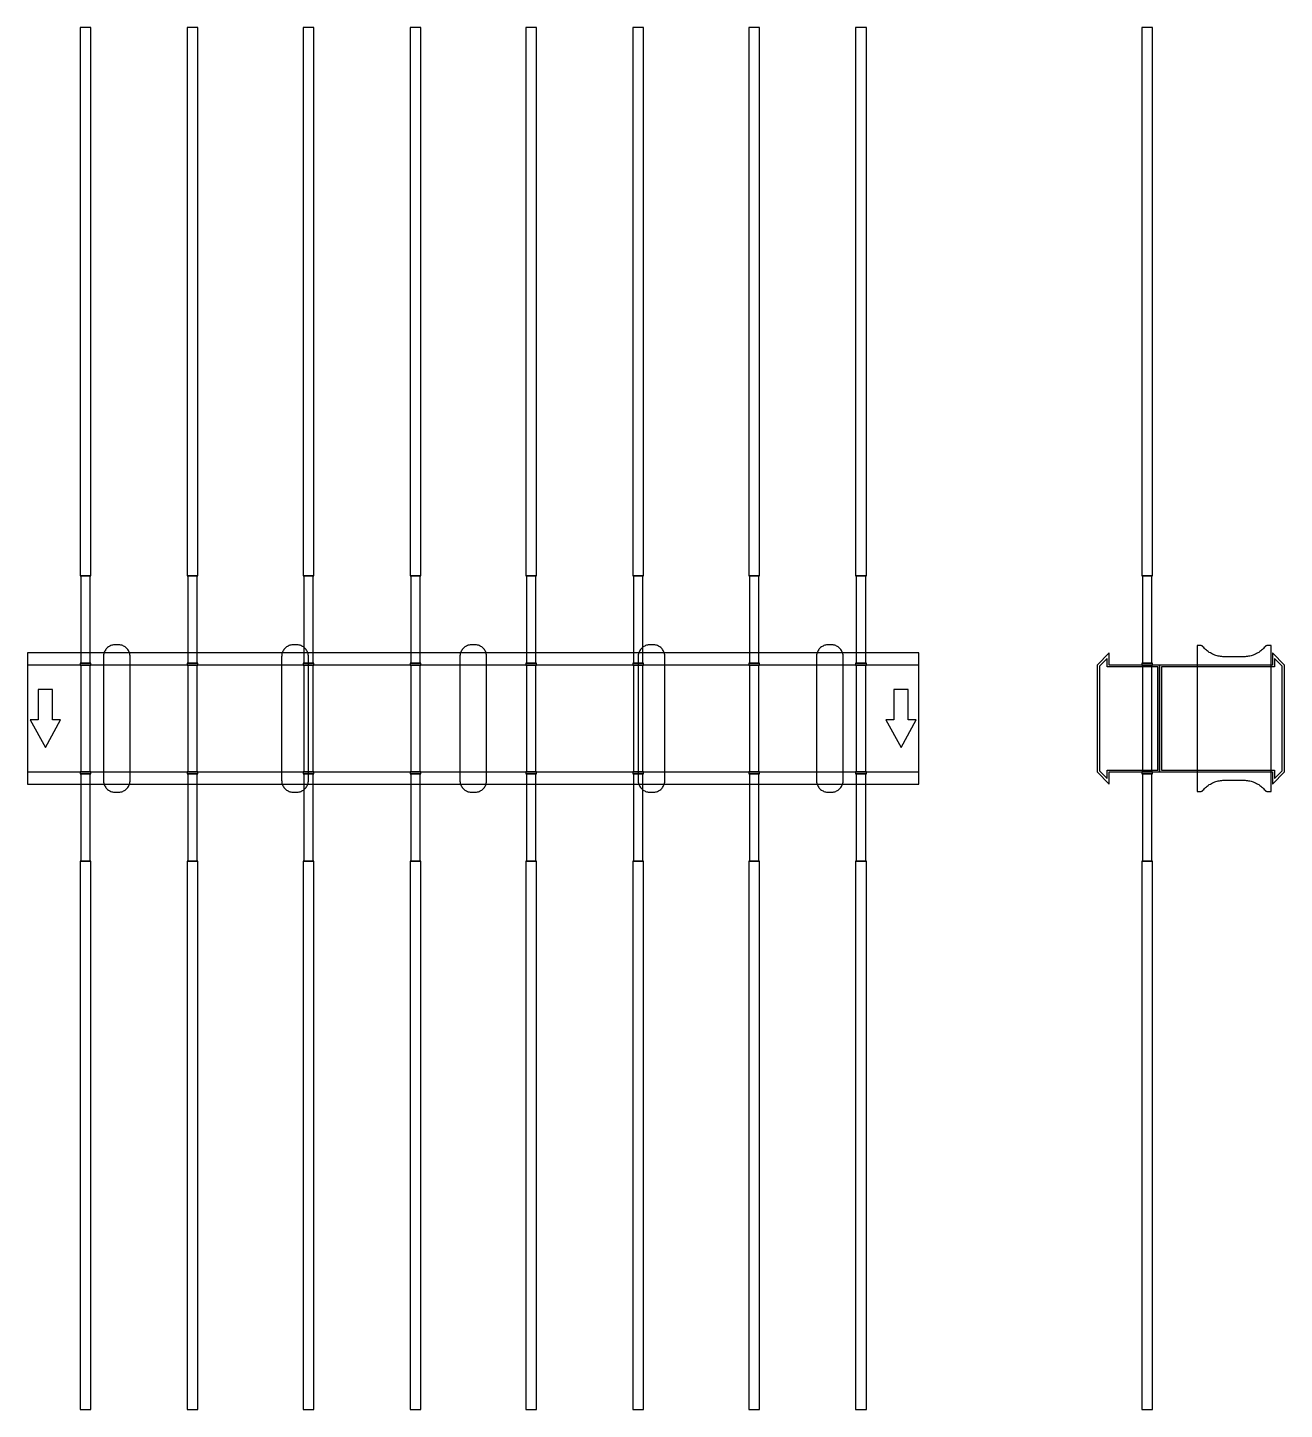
# Model space of a CAD drawing. Extents: x 0 to 1410, y -775 to 775.
import ezdxf

# ---------------------------------------------------------------- set-up
doc = ezdxf.new("R2010")
doc.units = 0
doc.layers.add('Halfen', color=7, linetype='CONTINUOUS')

msp = doc.modelspace()

# ---------------------------------------------------------------- linework, layer by layer
at = {"layer": 'Halfen', "color": 7}
for points in [[(71, 160), (71, 775), (59, 775), (59, 160)], [(191, 160), (191, 775), (179, 775), (179, 160)], [(321, 160), (321, 775), (309, 775), (309, 160)], [(441, 160), (441, 775), (429, 775), (429, 160)], [(571, 160), (571, 775), (559, 775), (559, 160)], [(691, 160), (691, 775), (679, 775), (679, 160)], [(821, 160), (821, 775), (809, 775), (809, 160)], [(941, 160), (941, 775), (929, 775), (929, 160)], [(1262, 160), (1262, 775), (1250, 775), (1250, 160)], [(70.25, 62), (70.25, 160), (59.75, 160), (59.75, 62)], [(190.25, 62), (190.25, 160), (179.75, 160), (179.75, 62)], [(320.25, 62), (320.25, 160), (309.75, 160), (309.75, 62)], [(440.25, 62), (440.25, 160), (429.75, 160), (429.75, 62)], [(570.25, 62), (570.25, 160), (559.75, 160), (559.75, 62)], [(690.25, 62), (690.25, 160), (679.75, 160), (679.75, 62)], [(820.25, 62), (820.25, 160), (809.75, 160), (809.75, 62)], [(940.25, 62), (940.25, 160), (929.75, 160), (929.75, 62)], [(1261.25, 62), (1261.25, 160), (1250.75, 160), (1250.75, 62)], [(115, -69.3), (115, -56.8), (115, 69.3), (114.958, 70.359), (114.834, 71.412), (114.627, 72.452), (114.339, 73.472), (113.972, 74.466), (113.529, 75.429), (113.011, 76.354), (112.422, 77.235), (111.765, 78.068), (111.046, 78.846), (110.268, 79.565), (109.435, 80.222), (108.554, 80.811), (107.629, 81.329), (106.666, 81.772), (105.672, 82.139), (104.652, 82.427), (103.612, 82.634), (102.559, 82.758), (101.5, 82.8), (98.5, 82.8), (97.441, 82.758), (96.388, 82.634), (95.348, 82.427), (94.328, 82.139), (93.334, 81.772), (92.371, 81.329), (91.446, 80.811), (90.565, 80.222), (89.732, 79.565), (88.954, 78.846), (88.235, 78.068), (87.578, 77.235), (86.989, 76.354), (86.471, 75.429), (86.028, 74.466), (85.661, 73.472), (85.373, 72.452), (85.166, 71.412), (85.042, 70.359), (85, 69.3), (85, -56.8), (85, -69.3), (85.042, -70.359), (85.166, -71.412), (85.373, -72.452), (85.661, -73.472), (86.028, -74.466), (86.471, -75.429), (86.989, -76.354), (87.578, -77.235), (88.235, -78.068), (88.954, -78.846), (89.732, -79.565), (90.565, -80.222), (91.446, -80.811), (92.371, -81.329), (93.334, -81.772), (94.328, -82.139), (95.348, -82.427), (96.388, -82.634), (97.441, -82.758), (98.5, -82.8), (101.5, -82.8), (102.559, -82.758), (103.612, -82.634), (104.652, -82.427), (105.672, -82.139), (106.666, -81.772), (107.629, -81.329), (108.554, -80.811), (109.435, -80.222), (110.268, -79.565), (111.046, -78.846), (111.765, -78.068), (112.422, -77.235), (113.011, -76.354), (113.529, -75.429), (113.972, -74.466), (114.339, -73.472), (114.627, -72.452), (114.834, -71.412), (114.958, -70.359), (115, -69.3)], [(315, -69.3), (315, -56.8), (315, 69.3), (314.958, 70.359), (314.834, 71.412), (314.627, 72.452), (314.339, 73.472), (313.972, 74.466), (313.529, 75.429), (313.011, 76.354), (312.422, 77.235), (311.765, 78.068), (311.046, 78.846), (310.268, 79.565), (309.435, 80.222), (308.554, 80.811), (307.629, 81.329), (306.666, 81.772), (305.672, 82.139), (304.652, 82.427), (303.612, 82.634), (302.559, 82.758), (301.5, 82.8), (298.5, 82.8), (297.441, 82.758), (296.388, 82.634), (295.348, 82.427), (294.328, 82.139), (293.334, 81.772), (292.371, 81.329), (291.446, 80.811), (290.565, 80.222), (289.732, 79.565), (288.954, 78.846), (288.235, 78.068), (287.578, 77.235), (286.989, 76.354), (286.471, 75.429), (286.028, 74.466), (285.661, 73.472), (285.373, 72.452), (285.166, 71.412), (285.042, 70.359), (285, 69.3), (285, -56.8), (285, -69.3), (285.042, -70.359), (285.166, -71.412), (285.373, -72.452), (285.661, -73.472), (286.028, -74.466), (286.471, -75.429), (286.989, -76.354), (287.578, -77.235), (288.235, -78.068), (288.954, -78.846), (289.732, -79.565), (290.565, -80.222), (291.446, -80.811), (292.371, -81.329), (293.334, -81.772), (294.328, -82.139), (295.348, -82.427), (296.388, -82.634), (297.441, -82.758), (298.5, -82.8), (301.5, -82.8), (302.559, -82.758), (303.612, -82.634), (304.652, -82.427), (305.672, -82.139), (306.666, -81.772), (307.629, -81.329), (308.554, -80.811), (309.435, -80.222), (310.268, -79.565), (311.046, -78.846), (311.765, -78.068), (312.422, -77.235), (313.011, -76.354), (313.529, -75.429), (313.972, -74.466), (314.339, -73.472), (314.627, -72.452), (314.834, -71.412), (314.958, -70.359), (315, -69.3)], [(515, -69.3), (515, -56.8), (515, 69.3), (514.958, 70.359), (514.834, 71.412), (514.627, 72.452), (514.339, 73.472), (513.972, 74.466), (513.529, 75.429), (513.011, 76.354), (512.422, 77.235), (511.765, 78.068), (511.046, 78.846), (510.268, 79.565), (509.435, 80.222), (508.554, 80.811), (507.629, 81.329), (506.666, 81.772), (505.672, 82.139), (504.652, 82.427), (503.612, 82.634), (502.559, 82.758), (501.5, 82.8), (498.5, 82.8), (497.441, 82.758), (496.388, 82.634), (495.348, 82.427), (494.328, 82.139), (493.334, 81.772), (492.371, 81.329), (491.446, 80.811), (490.565, 80.222), (489.732, 79.565), (488.954, 78.846), (488.235, 78.068), (487.578, 77.235), (486.989, 76.354), (486.471, 75.429), (486.028, 74.466), (485.661, 73.472), (485.373, 72.452), (485.166, 71.412), (485.042, 70.359), (485, 69.3), (485, -56.8), (485, -69.3), (485.042, -70.359), (485.166, -71.412), (485.373, -72.452), (485.661, -73.472), (486.028, -74.466), (486.471, -75.429), (486.989, -76.354), (487.578, -77.235), (488.235, -78.068), (488.954, -78.846), (489.732, -79.565), (490.565, -80.222), (491.446, -80.811), (492.371, -81.329), (493.334, -81.772), (494.328, -82.139), (495.348, -82.427), (496.388, -82.634), (497.441, -82.758), (498.5, -82.8), (501.5, -82.8), (502.559, -82.758), (503.612, -82.634), (504.652, -82.427), (505.672, -82.139), (506.666, -81.772), (507.629, -81.329), (508.554, -80.811), (509.435, -80.222), (510.268, -79.565), (511.046, -78.846), (511.765, -78.068), (512.422, -77.235), (513.011, -76.354), (513.529, -75.429), (513.972, -74.466), (514.339, -73.472), (514.627, -72.452), (514.834, -71.412), (514.958, -70.359), (515, -69.3)], [(715, -69.3), (715, -56.8), (715, 69.3), (714.958, 70.359), (714.834, 71.412), (714.627, 72.452), (714.339, 73.472), (713.972, 74.466), (713.529, 75.429), (713.011, 76.354), (712.422, 77.235), (711.765, 78.068), (711.046, 78.846), (710.268, 79.565), (709.435, 80.222), (708.554, 80.811), (707.629, 81.329), (706.666, 81.772), (705.672, 82.139), (704.652, 82.427), (703.612, 82.634), (702.559, 82.758), (701.5, 82.8), (698.5, 82.8), (697.441, 82.758), (696.388, 82.634), (695.348, 82.427), (694.328, 82.139), (693.334, 81.772), (692.371, 81.329), (691.446, 80.811), (690.565, 80.222), (689.732, 79.565), (688.954, 78.846), (688.235, 78.068), (687.578, 77.235), (686.989, 76.354), (686.471, 75.429), (686.028, 74.466), (685.661, 73.472), (685.373, 72.452), (685.166, 71.412), (685.042, 70.359), (685, 69.3), (685, -56.8), (685, -69.3), (685.042, -70.359), (685.166, -71.412), (685.373, -72.452), (685.661, -73.472), (686.028, -74.466), (686.471, -75.429), (686.989, -76.354), (687.578, -77.235), (688.235, -78.068), (688.954, -78.846), (689.732, -79.565), (690.565, -80.222), (691.446, -80.811), (692.371, -81.329), (693.334, -81.772), (694.328, -82.139), (695.348, -82.427), (696.388, -82.634), (697.441, -82.758), (698.5, -82.8), (701.5, -82.8), (702.559, -82.758), (703.612, -82.634), (704.652, -82.427), (705.672, -82.139), (706.666, -81.772), (707.629, -81.329), (708.554, -80.811), (709.435, -80.222), (710.268, -79.565), (711.046, -78.846), (711.765, -78.068), (712.422, -77.235), (713.011, -76.354), (713.529, -75.429), (713.972, -74.466), (714.339, -73.472), (714.627, -72.452), (714.834, -71.412), (714.958, -70.359), (715, -69.3)], [(915, -69.3), (915, -56.8), (915, 69.3), (914.958, 70.359), (914.834, 71.412), (914.627, 72.452), (914.339, 73.472), (913.972, 74.466), (913.529, 75.429), (913.011, 76.354), (912.422, 77.235), (911.765, 78.068), (911.046, 78.846), (910.268, 79.565), (909.435, 80.222), (908.554, 80.811), (907.629, 81.329), (906.666, 81.772), (905.672, 82.139), (904.652, 82.427), (903.612, 82.634), (902.559, 82.758), (901.5, 82.8), (898.5, 82.8), (897.441, 82.758), (896.388, 82.634), (895.348, 82.427), (894.328, 82.139), (893.334, 81.772), (892.371, 81.329), (891.446, 80.811), (890.565, 80.222), (889.732, 79.565), (888.954, 78.846), (888.235, 78.068), (887.578, 77.235), (886.989, 76.354), (886.471, 75.429), (886.028, 74.466), (885.661, 73.472), (885.373, 72.452), (885.166, 71.412), (885.042, 70.359), (885, 69.3), (885, -56.8), (885, -69.3), (885.042, -70.359), (885.166, -71.412), (885.373, -72.452), (885.661, -73.472), (886.028, -74.466), (886.471, -75.429), (886.989, -76.354), (887.578, -77.235), (888.235, -78.068), (888.954, -78.846), (889.732, -79.565), (890.565, -80.222), (891.446, -80.811), (892.371, -81.329), (893.334, -81.772), (894.328, -82.139), (895.348, -82.427), (896.388, -82.634), (897.441, -82.758), (898.5, -82.8), (901.5, -82.8), (902.559, -82.758), (903.612, -82.634), (904.652, -82.427), (905.672, -82.139), (906.666, -81.772), (907.629, -81.329), (908.554, -80.811), (909.435, -80.222), (910.268, -79.565), (911.046, -78.846), (911.765, -78.068), (912.422, -77.235), (913.011, -76.354), (913.529, -75.429), (913.972, -74.466), (914.339, -73.472), (914.627, -72.452), (914.834, -71.412), (914.958, -70.359), (915, -69.3)], [(1395, -81.8), (1395, 81.8), (1391, 81.8), (1390.846, 81.797), (1390.691, 81.786), (1390.538, 81.769), (1390.385, 81.746), (1390.234, 81.715), (1390.084, 81.678), (1389.936, 81.634), (1389.789, 81.584), (1389.646, 81.527), (1389.505, 81.464), (1389.366, 81.395), (1389.231, 81.32), (1389.1, 81.239), (1388.972, 81.153), (1388.848, 81.06), (1388.728, 80.963), (1388.613, 80.86), (1388.502, 80.752), (1388.397, 80.639), (1388.296, 80.522), (1387.41, 79.491), (1386.479, 78.5), (1385.505, 77.551), (1384.491, 76.646), (1383.437, 75.787), (1382.347, 74.975), (1381.222, 74.211), (1380.064, 73.499), (1378.876, 72.838), (1377.66, 72.23), (1376.418, 71.676), (1375.153, 71.178), (1373.867, 70.736), (1372.563, 70.351), (1371.243, 70.024), (1369.911, 69.756), (1368.567, 69.547), (1367.216, 69.397), (1365.859, 69.307), (1364.5, 69.277), (1342.5, 69.277), (1341.141, 69.307), (1339.784, 69.397), (1338.433, 69.547), (1337.089, 69.756), (1335.757, 70.024), (1334.437, 70.351), (1333.133, 70.736), (1331.847, 71.178), (1330.582, 71.676), (1329.34, 72.23), (1328.124, 72.838), (1326.936, 73.499), (1325.778, 74.211), (1324.653, 74.975), (1323.563, 75.787), (1322.509, 76.646), (1321.495, 77.551), (1320.521, 78.5), (1319.59, 79.491), (1318.704, 80.522), (1318.603, 80.639), (1318.498, 80.752), (1318.387, 80.86), (1318.272, 80.963), (1318.152, 81.06), (1318.028, 81.153), (1317.9, 81.239), (1317.769, 81.32), (1317.634, 81.395), (1317.495, 81.464), (1317.354, 81.527), (1317.211, 81.584), (1317.064, 81.634), (1316.916, 81.678), (1316.766, 81.715), (1316.615, 81.746), (1316.462, 81.769), (1316.309, 81.786), (1316.154, 81.797), (1316, 81.8), (1312, 81.8), (1312, -81.8), (1316, -81.8), (1316.154, -81.797), (1316.309, -81.786), (1316.462, -81.769), (1316.615, -81.746), (1316.766, -81.715), (1316.916, -81.678), (1317.064, -81.634), (1317.211, -81.584), (1317.354, -81.527), (1317.495, -81.464), (1317.634, -81.395), (1317.769, -81.32), (1317.9, -81.239), (1318.028, -81.153), (1318.152, -81.06), (1318.272, -80.963), (1318.387, -80.86), (1318.498, -80.752), (1318.603, -80.639), (1318.704, -80.522), (1319.59, -79.491), (1320.521, -78.5), (1321.495, -77.551), (1322.509, -76.646), (1323.563, -75.787), (1324.653, -74.975), (1325.778, -74.211), (1326.936, -73.499), (1328.124, -72.838), (1329.34, -72.23), (1330.582, -71.676), (1331.847, -71.178), (1333.133, -70.736), (1334.437, -70.351), (1335.757, -70.024), (1337.089, -69.756), (1338.433, -69.547), (1339.784, -69.397), (1341.141, -69.307), (1342.5, -69.277), (1364.5, -69.277), (1365.859, -69.307), (1367.216, -69.397), (1368.567, -69.547), (1369.911, -69.756), (1371.243, -70.024), (1372.563, -70.351), (1373.867, -70.736), (1375.153, -71.178), (1376.418, -71.676), (1377.66, -72.23), (1378.876, -72.838), (1380.064, -73.499), (1381.222, -74.211), (1382.347, -74.975), (1383.437, -75.787), (1384.491, -76.646), (1385.505, -77.551), (1386.479, -78.5), (1387.41, -79.491), (1388.296, -80.522), (1388.397, -80.639), (1388.502, -80.752), (1388.613, -80.86), (1388.728, -80.963), (1388.848, -81.06), (1388.972, -81.153), (1389.1, -81.239), (1389.231, -81.32), (1389.366, -81.395), (1389.505, -81.464), (1389.646, -81.527), (1389.789, -81.584), (1389.936, -81.634), (1390.084, -81.678), (1390.234, -81.715), (1390.385, -81.746), (1390.538, -81.769), (1390.691, -81.786), (1390.846, -81.797), (1391, -81.8)], [(0, -73.5), (1000, -73.5), (1000, 73.5), (0, 73.5)], [(71, 60), (71, 62), (59, 62), (59, 60)], [(191, 60), (191, 62), (179, 62), (179, 60)], [(321, 60), (321, 62), (309, 62), (309, 60)], [(441, 60), (441, 62), (429, 62), (429, 60)], [(571, 60), (571, 62), (559, 62), (559, 60)], [(691, 60), (691, 62), (679, 62), (679, 60)], [(821, 60), (821, 62), (809, 62), (809, 60)], [(941, 60), (941, 62), (929, 62), (929, 60)], [(1270, -60), (1270, 60), (1213.5, 60), (1213.5, 73.5), (1200, 60), (1200, -60), (1213.5, -73.5), (1213.5, -60)], [(1268, -58), (1268, 58), (1211, 58), (1211, 67.25), (1202.5, 58.75), (1202.5, -58.75), (1211, -67.25), (1211, -58)], [(1262, 60), (1262, 62), (1250, 62), (1250, 60)], [(1410, -60), (1410, 60), (1396.5, 73.5), (1396.5, 60), (1270, 60), (1270, -60), (1396.5, -60), (1396.5, -73.5)], [(1407.5, -58.75), (1407.5, 58.75), (1399, 67.25), (1399, 58), (1272, 58), (1272, -58), (1399, -58), (1399, -67.25)], [(0, -60), (1000, -60), (1000, 60), (0, 60)], [(70.25, -60), (70.25, 60), (59.75, 60), (59.75, -60)], [(190.25, -60), (190.25, 60), (179.75, 60), (179.75, -60)], [(320.25, -60), (320.25, 60), (309.75, 60), (309.75, -60)], [(440.25, -60), (440.25, 60), (429.75, 60), (429.75, -60)], [(570.25, -60), (570.25, 60), (559.75, 60), (559.75, -60)], [(690.25, -60), (690.25, 60), (679.75, 60), (679.75, -60)], [(820.25, -60), (820.25, 60), (809.75, 60), (809.75, -60)], [(940.25, -60), (940.25, 60), (929.75, 60), (929.75, -60)], [(1261.25, -60), (1261.25, 60), (1250.75, 60), (1250.75, -60)], [(20, -32.5), (37, -1.5), (28, -1.5), (28, 32.5), (12, 32.5), (12, -1.5), (3, -1.5)], [(980, -32.5), (997, -1.5), (988, -1.5), (988, 32.5), (972, 32.5), (972, -1.5), (963, -1.5)], [(71, -62), (71, -60), (59, -60), (59, -62)], [(70.25, -160), (70.25, -62), (59.75, -62), (59.75, -160)], [(191, -62), (191, -60), (179, -60), (179, -62)], [(190.25, -160), (190.25, -62), (179.75, -62), (179.75, -160)], [(321, -62), (321, -60), (309, -60), (309, -62)], [(320.25, -160), (320.25, -62), (309.75, -62), (309.75, -160)], [(441, -62), (441, -60), (429, -60), (429, -62)], [(440.25, -160), (440.25, -62), (429.75, -62), (429.75, -160)], [(571, -62), (571, -60), (559, -60), (559, -62)], [(570.25, -160), (570.25, -62), (559.75, -62), (559.75, -160)], [(691, -62), (691, -60), (679, -60), (679, -62)], [(690.25, -160), (690.25, -62), (679.75, -62), (679.75, -160)], [(821, -62), (821, -60), (809, -60), (809, -62)], [(820.25, -160), (820.25, -62), (809.75, -62), (809.75, -160)], [(941, -62), (941, -60), (929, -60), (929, -62)], [(940.25, -160), (940.25, -62), (929.75, -62), (929.75, -160)], [(1262, -62), (1262, -60), (1250, -60), (1250, -62)], [(1261.25, -160), (1261.25, -62), (1250.75, -62), (1250.75, -160)], [(71, -775), (71, -160), (59, -160), (59, -775)], [(191, -775), (191, -160), (179, -160), (179, -775)], [(321, -775), (321, -160), (309, -160), (309, -775)], [(441, -775), (441, -160), (429, -160), (429, -775)], [(571, -775), (571, -160), (559, -160), (559, -775)], [(691, -775), (691, -160), (679, -160), (679, -775)], [(821, -775), (821, -160), (809, -160), (809, -775)], [(941, -775), (941, -160), (929, -160), (929, -775)], [(1262, -775), (1262, -160), (1250, -160), (1250, -775)]]:
    msp.add_lwpolyline(points, close=True, dxfattribs=at)

doc.saveas('drawing.dxf')
